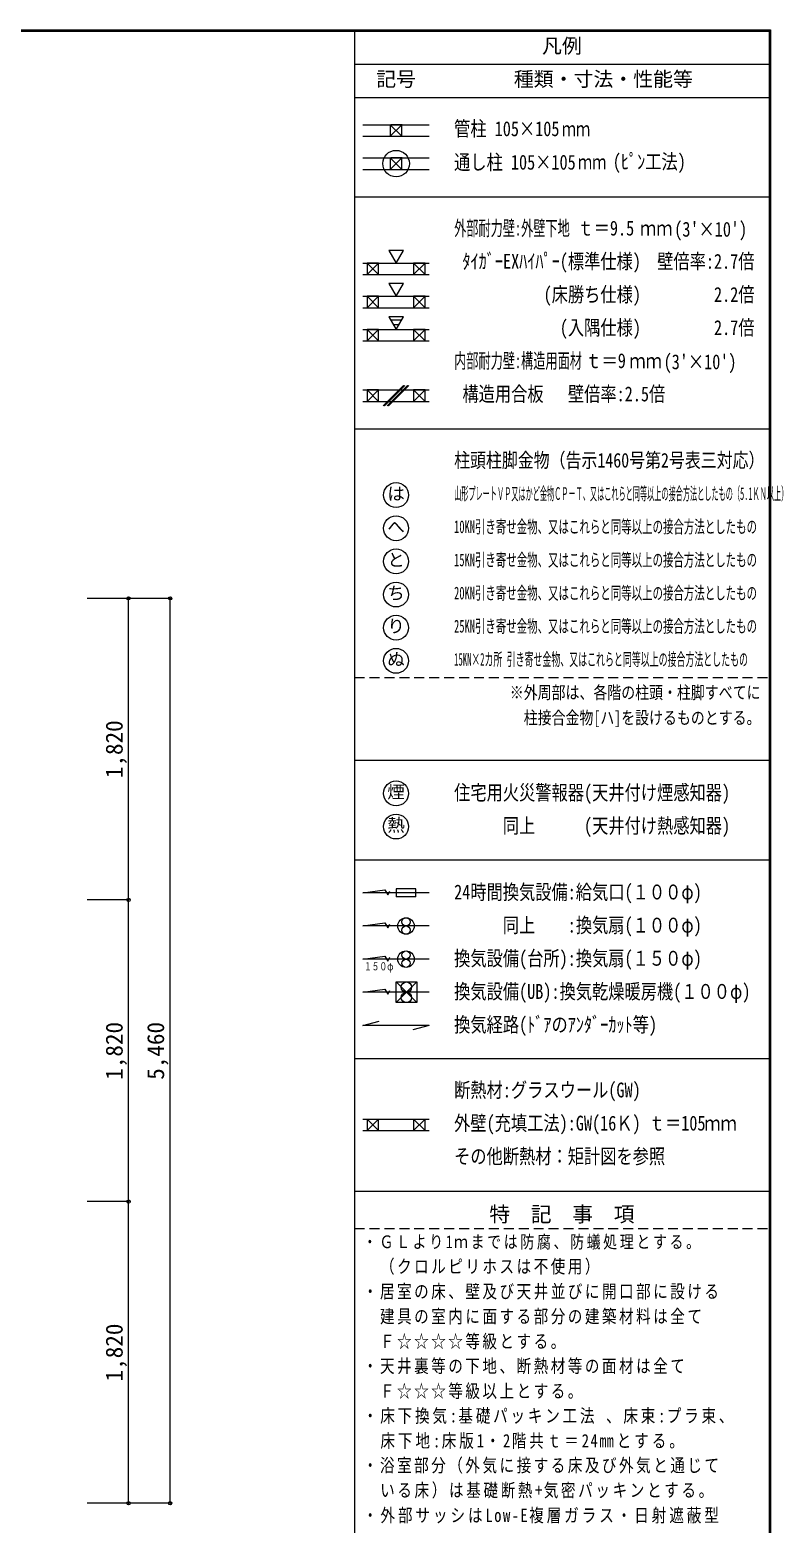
# Model space of a CAD drawing. Units: millimetres at full size, sheet at 1:50. Extents: x -9500 to 10017, y -6925 to 6925.
# Drawn here: x 5535 to 10017, y -2091 to 6925 of the extents above; entities that cross this region are included whole.
import ezdxf
from ezdxf.enums import TextEntityAlignment as Align

# ---------------------------------------------------------------- set-up
doc = ezdxf.new("R2010")
doc.units = ezdxf.units.MM
doc.header["$LTSCALE"] = 50
doc.header["$PDMODE"] = 32
doc.header["$PDSIZE"] = 20
doc.linetypes.add('DASHED1', pattern=[1.8, 1.2, -0.6])
for name, color, linetype in [('0-0_データ 001', 4, 'Continuous'), ('9-C_筋かい面材凡例表', 134, 'Continuous'), ('9-D_ﾚｲﾔ-157', 4, 'Continuous')]:
    doc.layers.add(name, color=color, linetype=linetype)
doc.styles.add('ＭＳ ゴシック', font='')
doc.styles.get('ＭＳ ゴシック').set_extended_font_data('MS Gothic')

msp = doc.modelspace()

# ---------------------------------------------------------------- linework, layer by layer
at = {"layer": '0-0_データ 001'}
for p, q in [((-9500, 6925), (10000, 6925)), ((9996.5, 6921.5), (-9496.5, 6921.5)), ((-9493, 6918), (9993, 6918)), ((7493, 6918), (7493, -6078)), ((9993, 6918), (9993, -6918)), ((10000, 6925), (10000, -6925)), ((7493, 6718), (9993, 6718)), ((7493, 6518), (9993, 6518)), ((7543, 6352.97), (7943, 6352.97)), ((7708.38, 6352.97), (7708.38, 6283.03)), ((7708.38, 6352.97), (7777.62, 6283.03)), ((7777.62, 6352.97), (7708.38, 6283.03)), ((7780.52, 6352.97), (7711.28, 6352.97)), ((7777.62, 6283.03), (7777.62, 6352.97)), ((7543, 6283.03), (7943, 6283.03)), ((7711.28, 6283.03), (7780.52, 6283.03)), ((7543, 6152.97), (7943, 6152.97)), ((7708.38, 6152.97), (7708.38, 6083.03)), ((7708.38, 6152.97), (7777.62, 6083.03)), ((7777.62, 6152.97), (7708.38, 6083.03)), ((7780.52, 6152.97), (7711.28, 6152.97)), ((7777.62, 6083.03), (7777.62, 6152.97)), ((7543, 6083.03), (7943, 6083.03)), ((7711.28, 6083.03), (7780.52, 6083.03)), ((7493, 5918), (9993, 5918)), ((7543, 5518), (7943, 5518)), ((7568.38, 5518), (7637.62, 5448.06)), ((7637.62, 5518), (7568.38, 5448.06)), ((7917.62, 5518), (7848.38, 5448.06)), ((7848.38, 5518), (7917.62, 5448.06)), ((7543, 5448.06), (7943, 5448.06)), ((7543, 5318), (7943, 5318)), ((7543, 5248.06), (7943, 5248.06)), ((7637.62, 5318), (7568.38, 5248.06)), ((7568.38, 5318), (7637.62, 5248.06)), ((7848.38, 5318), (7917.62, 5248.06)), ((7917.62, 5318), (7848.38, 5248.06)), ((7543, 5118), (7943, 5118)), ((7568.38, 5118), (7637.62, 5048.06)), ((7637.62, 5118), (7568.38, 5048.06)), ((7917.62, 5118), (7848.38, 5048.06)), ((7848.38, 5118), (7917.62, 5048.06)), ((7543, 5048.06), (7943, 5048.06)), ((7543, 4752.97), (7943, 4752.97)), ((7637.62, 4752.97), (7568.38, 4683.03)), ((7568.38, 4752.97), (7637.62, 4683.03)), ((7848.38, 4752.97), (7917.62, 4683.03)), ((7917.62, 4752.97), (7848.38, 4683.03)), ((7543, 4683.03), (7943, 4683.03)), ((7493, 4518), (9993, 4518)), ((6130, 3495), (5880, 3495)), ((6130, 1675), (6130, 3495)), ((6380, 3495), (6130, 3495)), ((6380, -1965), (6380, 3495)), ((7493, 2518), (9993, 2518)), ((7493, 1918), (9993, 1918)), ((6130, 1675), (5880, 1675)), ((6130, -145), (6130, 1675)), ((7493, 718), (9993, 718)), ((7543, 352.97), (7943, 352.97)), ((7543, 283.03), (7943, 283.03)), ((7637.62, 352.97), (7568.38, 283.03)), ((7568.38, 352.97), (7637.62, 283.03)), ((7568.38, 352.97), (7568.38, 283.03)), ((7637.62, 283.03), (7637.62, 352.97)), ((7848.38, 352.97), (7848.38, 283.03)), ((7848.38, 352.97), (7917.62, 283.03)), ((7917.62, 352.97), (7848.38, 283.03)), ((7917.62, 283.03), (7917.62, 352.97)), ((7493, -82), (9993, -82)), ((6130, -145), (5880, -145)), ((6130, -1965), (6130, -145)), ((6130, -1965), (5880, -1965)), ((6380, -1965), (6130, -1965))]:
    msp.add_line(p, q, dxfattribs=at)
at = {"layer": '0-0_データ 001', "color": 3}
for p, q in [((7788.72, 4779.55), (7665.63, 4656.45)), ((7792.68, 4779.55), (7669.59, 4656.45)), ((7796.63, 4779.55), (7673.54, 4656.45)), ((7812.46, 4779.55), (7689.37, 4656.45)), ((7816.41, 4779.55), (7693.32, 4656.45)), ((7820.37, 4779.55), (7697.28, 4656.45))]:
    msp.add_line(p, q, dxfattribs=at)
at = {"layer": '0-0_データ 001', "linetype": 'DASHED1'}
for p, q in [((7493, 3018), (9993, 3018)), ((7493, -307), (9993, -307))]:
    msp.add_line(p, q, dxfattribs=at)
at = {"layer": '0-0_データ 001', "color": 7}
for p, q in [((7543, 918), (7641.86, 944.49)), ((7943, 918), (7543, 918)), ((7943, 918), (7844.14, 891.51))]:
    msp.add_line(p, q, dxfattribs=at)
at = {"layer": '0-0_データ 001'}
msp.add_lwpolyline([(9996.5, 6921.5), (9996.5, -6921.5), (-9496.5, -6921.5)], dxfattribs=at)
at = {"layer": '0-0_データ 001', "color": 3}
for points in [[(7743, 5518), (7787.09, 5594.37), (7698.91, 5594.37)], [(7743, 5318), (7787.09, 5394.37), (7698.91, 5394.37)], [(7743, 5118), (7787.09, 5194.37), (7698.91, 5194.37)]]:
    msp.add_lwpolyline(points, close=True, dxfattribs=at)
at = {"layer": '0-0_データ 001'}
for points in [[(7568.38, 5518), (7568.38, 5448.06), (7637.62, 5448.06), (7637.62, 5518)], [(7848.38, 5518), (7848.38, 5448.06), (7917.62, 5448.06), (7917.62, 5518)], [(7568.38, 5318), (7568.38, 5248.06), (7637.62, 5248.06), (7637.62, 5318)], [(7848.38, 5318), (7848.38, 5248.06), (7917.62, 5248.06), (7917.62, 5318)], [(7568.38, 5118), (7568.38, 5048.06), (7637.62, 5048.06), (7637.62, 5118)], [(7848.38, 5118), (7848.38, 5048.06), (7917.62, 5048.06), (7917.62, 5118)], [(7568.38, 4752.97), (7568.38, 4683.03), (7637.62, 4683.03), (7637.62, 4752.97)], [(7848.38, 4752.97), (7848.38, 4683.03), (7917.62, 4683.03), (7917.62, 4752.97)]]:
    msp.add_lwpolyline(points, close=True, dxfattribs=at)
at = {"layer": '0-0_データ 001', "color": 3}
msp.add_circle((7743, 6118), 80, dxfattribs=at)
at = {"layer": '0-0_データ 001'}
for centre in [(7743, 4118), (7743, 3918), (7743, 3718), (7743, 3518), (7743, 3318), (7743, 3118), (7743, 2318), (7743, 2118)]:
    msp.add_circle(centre, 75, dxfattribs=at)
for p in [(6130, 3495), (6380, 3495), (6130, 1675), (6130, -145), (6130, -1965), (6380, -1965)]:
    msp.add_point(p, dxfattribs=at)
at = {"layer": '9-C_筋かい面材凡例表', "color": 3}
for p, q in [((7775.33, 5174), (7710.67, 5174)), ((7759.17, 5146), (7726.83, 5146))]:
    msp.add_line(p, q, dxfattribs=at)
msp.add_lwpolyline([(7787.09, 5194.37), (7698.91, 5194.37), (7743, 5118)], close=True, dxfattribs=at)
at = {"layer": '9-D_ﾚｲﾔ-157'}
for p, q in [((7863, 1743), (7743, 1743)), ((7743, 1743), (7743, 1693)), ((7863, 1693), (7863, 1743)), ((7863, 1693), (7743, 1693)), ((7743, 1180.5), (7868, 1055.5)), ((7743, 1055.5), (7868, 1180.5)), ((7943, 1118), (7543, 1118))]:
    msp.add_line(p, q, dxfattribs=at)
for points in [[(7943, 1718), (7543, 1718), (7674.5, 1736.5), (7693.5, 1706.5), (7704.5, 1729)], [(7943, 1518), (7543, 1518), (7674.5, 1536.5), (7693.5, 1506.5), (7704.5, 1529)], [(7943, 1318), (7543, 1318), (7674.5, 1336.5), (7693.5, 1306.5), (7704.5, 1329)], [(7543, 1118), (7674.5, 1136.5), (7693.5, 1106.5), (7704.5, 1129)]]:
    msp.add_lwpolyline(points, dxfattribs=at)
msp.add_lwpolyline([(7868, 1180.5), (7868, 1055.5), (7743, 1055.5), (7743, 1180.5)], close=True, dxfattribs=at)
for centre, radius in [((7803, 1518), 50), ((7803, 1543), 25), ((7803, 1493), 25), ((7803, 1318), 50), ((7803, 1343), 25), ((7803, 1293), 25), ((7805.5, 1149.25), 31.25), ((7805.5, 1086.75), 31.25)]:
    msp.add_circle(centre, radius, dxfattribs=at)

# ---------------------------------------------------------------- texts
at = {"layer": '0-0_データ 001', "color": 7, "style": 'ＭＳ ゴシック'}
msp.add_text('凡例', height=87.98, dxfattribs=at).set_placement((8623, 6758), align=Align.BOTTOM_LEFT)
at = {"layer": '0-0_データ 001', "style": 'ＭＳ ゴシック'}
for s, height, p in [('記号', 87.98, (7623, 6558)), ('種類・寸法・性能等', 87.98, (8453, 6558)), ('は', 76.98, (7690.5, 4065.5)), ('へ', 76.98, (7690.5, 3865.5)), ('と', 76.98, (7690.5, 3665.5)), ('ち', 76.98, (7690.5, 3465.5)), ('り', 76.98, (7690.5, 3265.5)), ('ぬ', 76.98, (7690.5, 3065.5)), ('煙', 76.98, (7690.5, 2265.5)), ('熱', 76.98, (7690.5, 2065.5)), ('特\u3000記\u3000事\u3000項', 91.64, (8305.5, -294.5))]:
    msp.add_text(s, height=height, dxfattribs=at).set_placement(p, align=Align.BOTTOM_LEFT)
for s, height, width, p in [('管柱 105×105', 89.73, 0.8, (8093, 6256.8)), ('ｍｍ', 89.73, 0.7, (8742.39, 6255.43)), ('通し柱 105×105', 89.73, 0.8, (8093, 6054.97)), ('ｍｍ', 89.73, 0.7, (8839.88, 6055.76)), ('(ﾋﾟﾝ工法)', 89.73, 0.8, (9049.94, 6058.26)), ('外部耐力壁:外壁下地', 89.73, 0.6, (8093, 5656.8)), ('ｔ＝9.5', 89.73, 0.8, (8836.76, 5657.21)), ("(3'×10')", 89.73, 0.8, (9420.5, 5650.5)), ('ｍｍ', 89.73, 0.8, (9214.15, 5656.4)), ('ﾀｲｶﾞｰEXﾊｲﾊﾟｰ(標準仕様)\u3000壁倍率:2.7倍', 89.73, 0.8, (8143, 5456.8)), ('\u3000\u3000\u3000\u3000\u3000(床勝ち仕様)\u3000\u3000\u3000 \u30002.2倍', 89.73, 0.8, (8143, 5256.8)), ('\u3000\u3000\u3000\u3000\u3000\u3000(入隅仕様) \u3000\u3000\u3000\u30002.7倍', 89.73, 0.8, (8143, 5056.8)), ('内部耐力壁:構造用面材', 89.73, 0.6, (8093, 4856.8)), ('ｔ＝9', 89.73, 0.8, (8884.29, 4857.21)), ("(3'×10')", 89.73, 0.8, (9356.54, 4850.5)), ('ｍｍ', 89.73, 0.8, (9150.19, 4856.4)), ('構造用合板 \u3000壁倍率:2.5倍', 89.73, 0.8, (8143, 4656.8)), ('柱頭柱脚金物（告示1460号第2号表三対応）', 87.98, 0.8, (8093, 4258)), ('山形プレートＶＰ又はかど金物ＣＰ－Ｔ、又はこれらと同等以上の接合方法としたもの（5.1ＫＮ以上）', 76.98, 0.4, (8093, 4065.5)), ('10KN引き寄せ金物、又はこれらと同等以上の接合方法としたもの', 76.98, 0.6, (8093, 3865.5)), ('15KN引き寄せ金物、又はこれらと同等以上の接合方法としたもの', 76.98, 0.6, (8093, 3665.5)), ('20KN引き寄せ金物、又はこれらと同等以上の接合方法としたもの', 76.98, 0.6, (8093, 3465.5)), ('25KN引き寄せ金物、又はこれらと同等以上の接合方法としたもの', 76.98, 0.6, (8093, 3265.5)), ('15KN×2カ所 引き寄せ金物、又はこれらと同等以上の接合方法としたもの', 76.98, 0.5, (8093, 3065.5)), ('※外周部は、各階の柱頭・柱脚すべてに', 76.98, 0.8, (8428.78, 2865.5)), ('\u3000柱接合金物[ハ]を設けるものとする。', 76.98, 0.8, (8428.78, 2713)), ('住宅用火災警報器(天井付け煙感知器)', 89.73, 0.8, (8093, 2251.3)), ('\u3000\u3000\u3000同上\u3000\u3000\u3000(天井付け熱感知器)', 89.73, 0.8, (8093, 2051.3)), ('24時間換気設備:給気口(１００φ)', 89.73, 0.8, (8093, 1651.3)), ('  \u3000\u3000同上\u3000\u3000:換気扇(１００φ)', 89.73, 0.8, (8093, 1451.3)), ('換気設備(台所):換気扇(１５０φ)', 89.73, 0.8, (8093, 1251.3)), ('１５０φ', 47.65, 0.7, (7549.17, 1235.97)), ('換気設備(UB):換気乾燥暖房機(１００φ)', 89.73, 0.8, (8093, 1051.3)), ('換気経路(ﾄﾞｱのｱﾝﾀﾞｰｶｯﾄ等)', 89.73, 0.8, (8093, 851.3)), ('断熱材:グラスウール(GW)', 89.73, 0.8, (8093, 456.8)), ('外壁(充填工法):GW(16Ｋ) ｔ＝105', 89.73, 0.8, (8093, 256.8)), ('ｍｍ', 89.73, 0.8, (9601.95, 256)), ('その他断熱材：矩計図を参照', 89.73, 0.8, (8093, 56.8))]:
    msp.add_text(s, height=height, dxfattribs=dict(at, width=width)).set_placement(p, align=Align.BOTTOM_LEFT)
at = {"layer": '0-0_データ 001', "color": 7, "style": 'ＭＳ ゴシック'}
for s, p in [('1,820', (6125, 2410)), ('1,820', (6125, 590)), ('5,460', (6375, 590)), ('1,820', (6125, -1230))]:
    msp.add_text(s, height=102.6, rotation=90, dxfattribs=at).set_placement(p, align=Align.BOTTOM_LEFT)
at = {"layer": '0-0_データ 001', "attachment_point": 7, "style": 'ＭＳ ゴシック'}
for s, insert, char_height in [('\\T1.19;\\W0.8;・ＧＬより1ｍまでは防腐、防蟻処理とする。', (7543, -434.5), 76.98), ('\\T1.17;\\W0.8;\u3000（クロルピリホスは不使用）', (7543, -587), 80.65), ('\\T1.17;\\W0.8;・居室の床、壁及び天井並びに開口部に設ける', (7543, -737), 80.65), ('\\T1.17;\\W0.8;\u3000建具の室内に面する部分の建築材料は全て', (7543, -887), 80.65), ('\\T1.17;\\W0.8;\u3000Ｆ☆☆☆☆等級とする。', (7543, -1037), 80.65), ('\\T1.17;\\W0.8;・天井裏等の下地、断熱材等の面材は全て', (7543, -1187), 80.65), ('\\T1.17;\\W0.8;\u3000Ｆ☆☆☆等級以上とする。', (7543, -1337), 80.65), ('\\T1.19;\\W0.8;・床下換気:基礎パッキン工法\\~、床束:プラ束、\\~', (7543, -1487), 80.65), ('\\T1.2;\\W0.8;\u3000床下地:床版1・2階共ｔ＝24㎜とする。', (7543, -1637), 80.65), ('\\T1.17;\\W0.8;・浴室部分（外気に接する床及び外気と通じて', (7543, -1787), 80.65), ('\\T1.18;\\W0.8;\u3000いる床）は基礎断熱+気密パッキンとする。', (7543, -1937), 80.65), ('\\T1.2;\\W0.8;・外部サッシはLow-E複層ガラス・日射遮蔽型', (7543, -2087), 80.65)]:
    msp.add_mtext(s, dxfattribs=dict(at, insert=insert, char_height=char_height))

doc.saveas('drawing.dxf')
